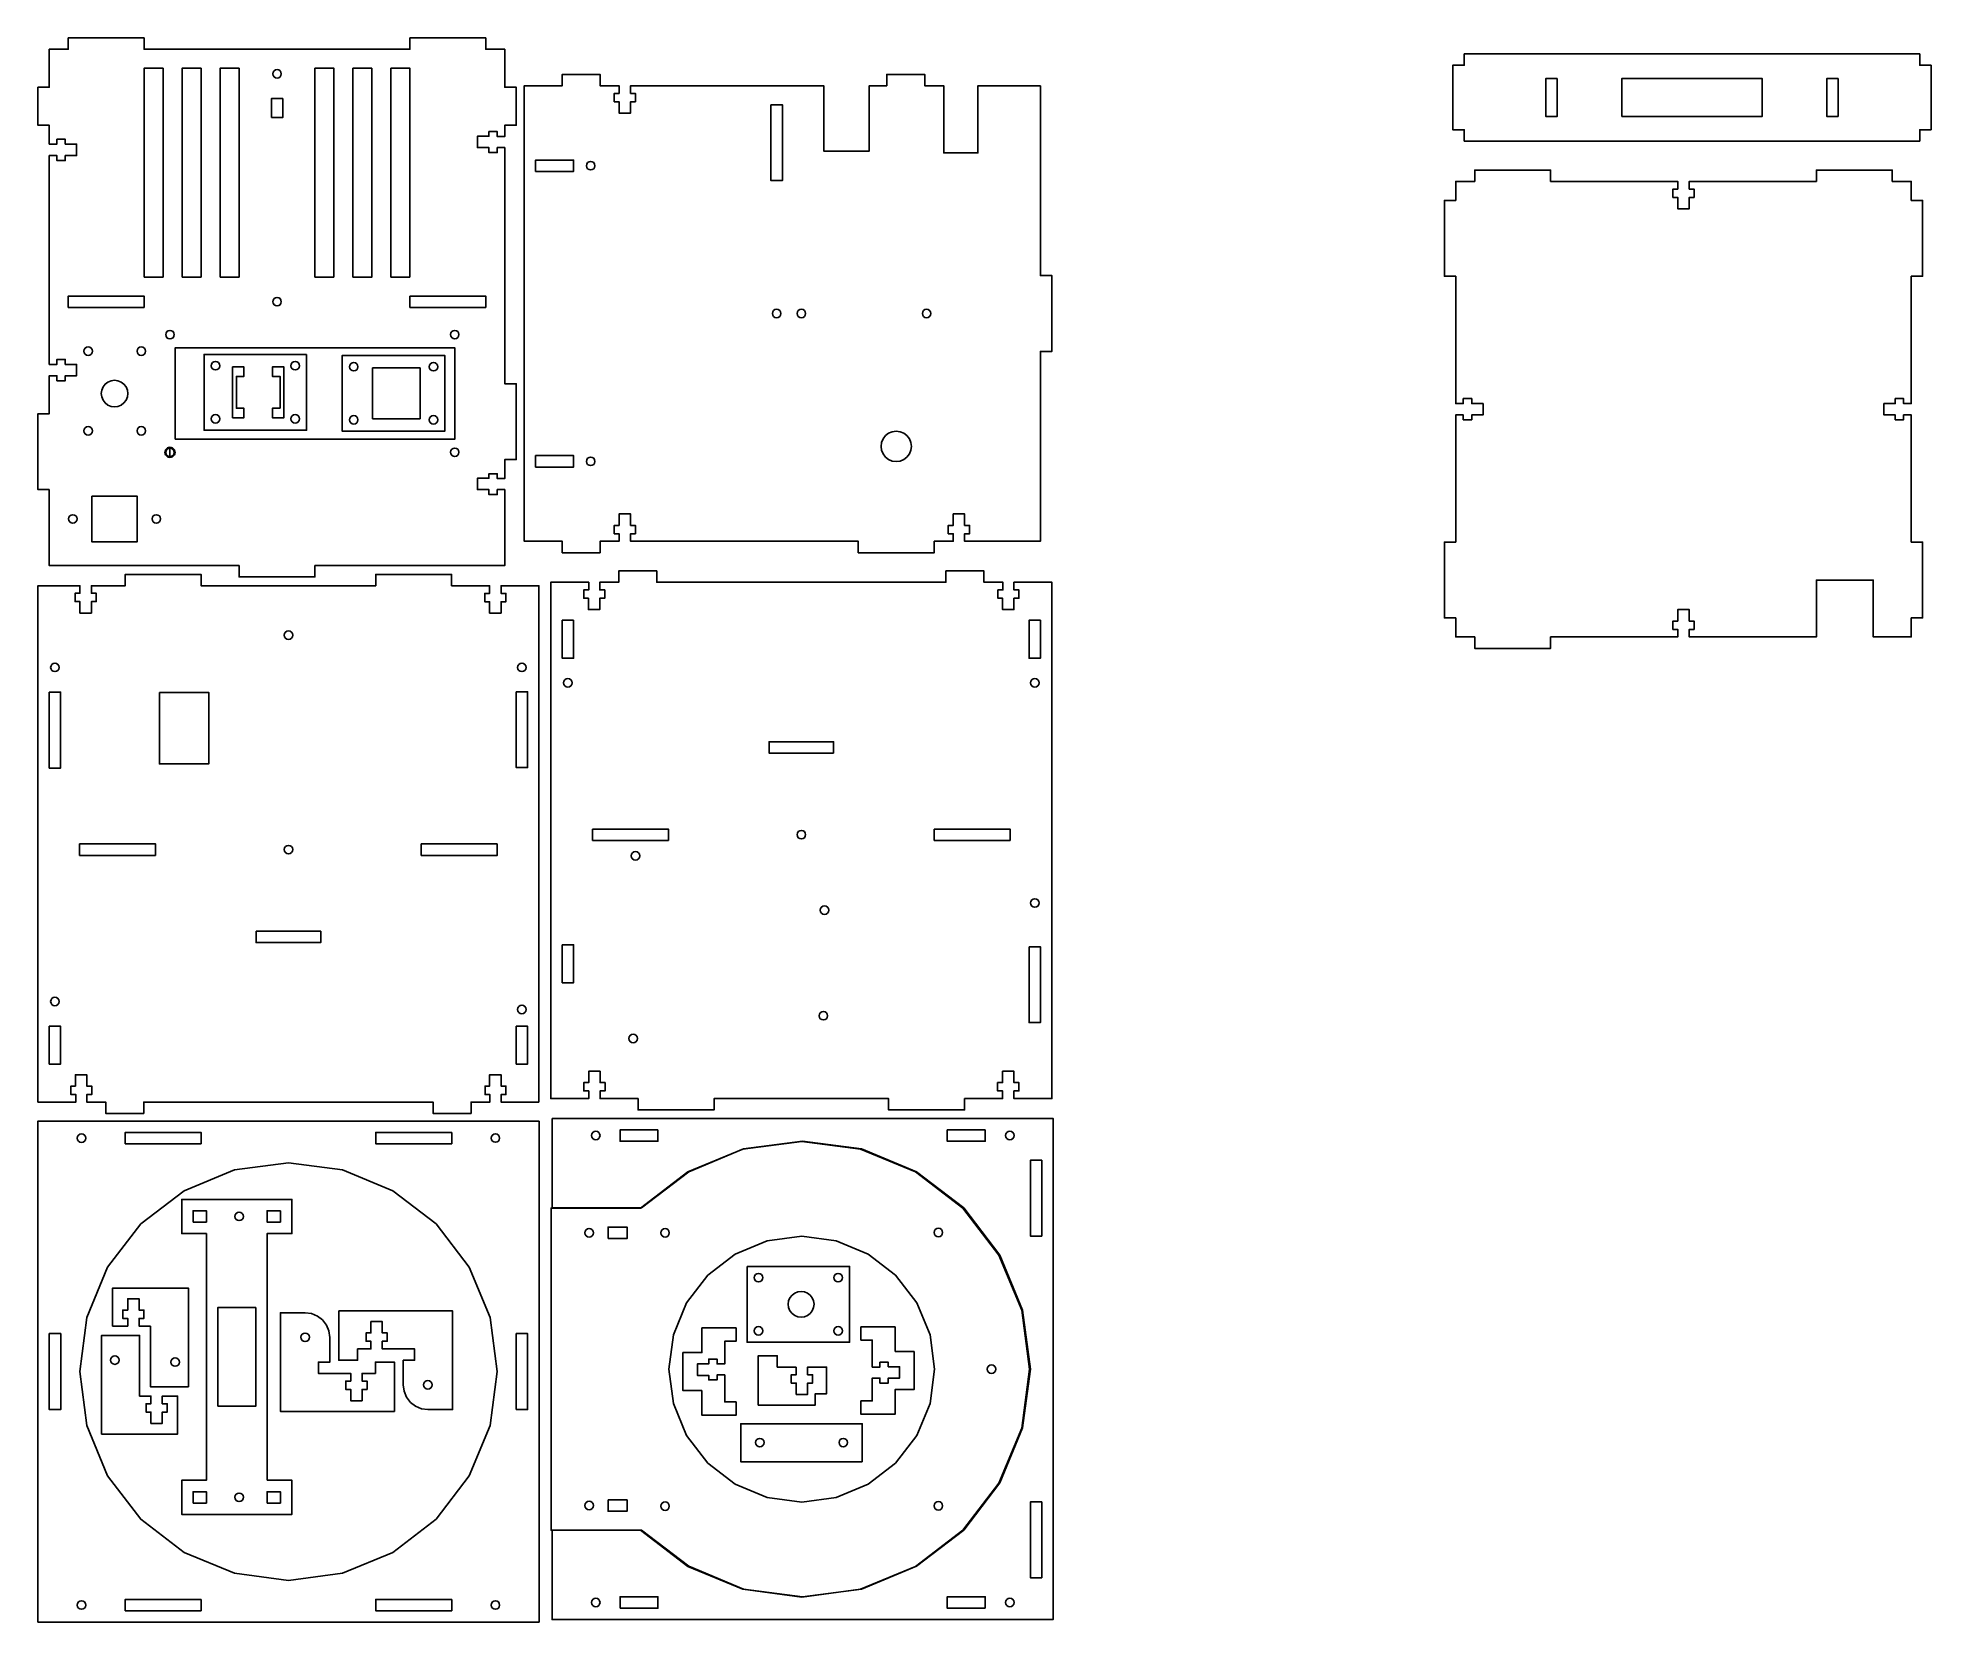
# Model space of a CAD drawing. Extents: x -98 to 567, y 274 to 830.
import ezdxf

# ---------------------------------------------------------------- set-up
doc = ezdxf.new("R2010")
doc.units = 0
doc.layers.add('CAMADA_1', color=10, linetype='CONTINUOUS')

msp = doc.modelspace()

# ---------------------------------------------------------------- linework, layer by layer
at = {"layer": 'CAMADA_1', "color": 5, "linetype": 'Continuous'}
msp.add_line((-51.35, 686.18), (-51.35, 682.58), dxfattribs=at)
at = {"layer": 'CAMADA_1', "color": 5}
for points in [[(-93.76, 671.29), (-93.76, 644.62), (-27.09, 644.62), (-27.09, 640.62), (-0.42, 640.62), (-0.42, 644.62), (66.25, 644.62), (66.25, 671.29), (63.58, 671.29), (63.58, 669.56), (60.65, 669.56), (60.65, 671.29), (56.65, 671.29), (56.65, 675.29), (60.65, 675.29), (60.65, 676.89), (63.58, 676.89), (63.58, 675.16), (66.25, 675.16), (66.25, 681.82), (70.25, 681.82), (70.25, 708.49), (66.25, 708.49), (66.25, 791.43), (63.58, 791.43), (63.58, 789.69), (60.65, 789.69), (60.65, 791.43), (56.65, 791.43), (56.65, 795.43), (60.65, 795.43), (60.65, 797.03), (63.58, 797.03), (63.58, 795.29), (66.25, 795.29), (66.25, 799.29), (70.25, 799.29), (70.25, 812.63), (66.25, 812.63), (66.25, 825.96), (59.58, 825.96), (59.58, 829.96), (32.91, 829.96), (32.91, 825.96), (-60.42, 825.96), (-60.42, 829.96), (-87.09, 829.96), (-87.09, 825.96), (-93.76, 825.96), (-93.76, 812.63), (-97.76, 812.63), (-97.76, 799.29), (-93.76, 799.29), (-93.76, 792.63), (-91.09, 792.63), (-91.09, 794.36), (-88.16, 794.36), (-88.16, 792.63), (-84.16, 792.63), (-84.16, 788.63), (-88.16, 788.63), (-88.16, 786.89), (-91.09, 786.89), (-91.09, 788.63), (-93.76, 788.63), (-93.76, 715.29), (-91.09, 715.29), (-91.09, 717.02), (-88.16, 717.02), (-88.16, 715.29), (-84.16, 715.29), (-84.16, 711.29), (-88.16, 711.29), (-88.16, 709.56), (-91.09, 709.56), (-91.09, 711.29), (-93.76, 711.29), (-93.76, 697.96), (-97.76, 697.96), (-97.76, 671.29)], [(-60.42, 745.96), (-60.42, 819.29), (-53.75, 819.29), (-53.75, 745.96)], [(-47.09, 745.96), (-47.09, 819.29), (-40.42, 819.29), (-40.42, 745.96)], [(-33.75, 745.96), (-33.75, 819.29), (-27.09, 819.29), (-27.09, 745.96)], [(6.25, 745.96), (-0.42, 745.96), (-0.42, 819.29), (6.25, 819.29)], [(19.58, 819.29), (19.58, 745.96), (12.91, 745.96), (12.91, 819.29)], [(32.91, 745.96), (26.25, 745.96), (26.25, 819.29), (32.91, 819.29)], [(567.24, 797.69), (567.24, 820.35), (563.24, 820.35), (563.24, 824.35), (403.24, 824.35), (403.24, 820.35), (399.24, 820.35), (399.24, 797.69), (403.24, 797.69), (403.24, 793.69), (563.24, 793.69), (563.24, 797.69)], [(254.41, 813.15), (232.41, 813.15), (232.41, 789.55), (220.41, 789.55), (220.41, 813.15), (213.74, 813.15), (213.74, 817.15), (200.41, 817.15), (200.41, 813.15), (194.28, 813.15), (194.28, 790.21), (178.28, 790.21), (178.28, 813.15), (110.41, 813.15), (110.41, 810.48), (112.14, 810.48), (112.14, 807.55), (110.41, 807.55), (110.41, 803.55), (106.41, 803.55), (106.41, 807.55), (104.67, 807.55), (104.67, 810.48), (106.41, 810.48), (106.41, 813.15), (99.74, 813.15), (99.74, 817.15), (86.41, 817.15), (86.41, 813.15), (73.07, 813.15), (73.07, 653.14), (86.41, 653.14), (86.41, 649.14), (99.74, 649.14), (99.74, 653.14), (106.41, 653.14), (106.41, 655.81), (104.67, 655.81), (104.67, 658.74), (106.41, 658.74), (106.41, 662.74), (110.41, 662.74), (110.41, 658.74), (112.14, 658.74), (112.14, 655.81), (110.41, 655.81), (110.41, 653.14), (190.41, 653.14), (190.41, 649.14), (217.08, 649.14), (217.08, 653.14), (223.74, 653.14), (223.74, 655.81), (222.01, 655.81), (222.01, 658.74), (223.74, 658.74), (223.74, 662.74), (227.74, 662.74), (227.74, 658.74), (229.48, 658.74), (229.48, 655.81), (227.74, 655.81), (227.74, 653.14), (254.41, 653.14), (254.41, 719.81), (258.41, 719.81), (258.41, 746.48), (254.41, 746.48)], [(435.9, 815.69), (435.9, 802.35), (431.9, 802.35), (431.9, 809.02), (431.9, 815.69)], [(458.57, 802.35), (458.57, 815.69), (507.91, 815.69), (507.91, 802.35)], [(534.57, 802.35), (530.57, 802.35), (530.57, 815.69), (534.57, 815.69)], [(-15.75, 801.96), (-15.75, 808.63), (-13.75, 808.63), (-11.75, 808.63), (-11.75, 801.96)], [(159.74, 806.48), (163.74, 806.48), (163.74, 779.81), (159.74, 779.81)], [(77.07, 783.05), (77.07, 787.05), (90.41, 787.05), (90.41, 783.05)], [(433.59, 619.54), (478.26, 619.54), (478.26, 622.21), (476.52, 622.21), (476.52, 625.14), (478.26, 625.14), (478.26, 629.14), (482.26, 629.14), (482.26, 625.14), (483.99, 625.14), (483.99, 622.21), (482.26, 622.21), (482.26, 619.54), (526.93, 619.54), (526.93, 639.54), (546.93, 639.54), (546.93, 619.54), (560.26, 619.54), (560.26, 626.21), (564.26, 626.21), (564.26, 652.88), (560.26, 652.88), (560.26, 697.54), (557.59, 697.54), (557.59, 695.81), (554.66, 695.81), (554.66, 697.54), (550.66, 697.54), (550.66, 701.54), (554.66, 701.54), (554.66, 703.28), (557.59, 703.28), (557.59, 701.54), (560.26, 701.54), (560.26, 746.21), (564.26, 746.21), (564.26, 772.88), (560.26, 772.88), (560.26, 779.55), (553.59, 779.55), (553.59, 783.55), (526.93, 783.55), (526.93, 779.55), (482.26, 779.55), (482.26, 776.88), (483.99, 776.88), (483.99, 773.95), (482.26, 773.95), (482.26, 769.95), (478.26, 769.95), (478.26, 773.95), (476.52, 773.95), (476.52, 776.88), (478.26, 776.88), (478.26, 779.55), (433.59, 779.55), (433.59, 783.55), (406.92, 783.55), (406.92, 779.55), (400.26, 779.55), (400.26, 772.88), (396.26, 772.88), (396.26, 746.21), (400.26, 746.21), (400.26, 701.54), (402.92, 701.54), (402.92, 703.28), (405.86, 703.28), (405.86, 701.54), (409.86, 701.54), (409.86, 697.54), (405.86, 697.54), (405.86, 695.81), (402.92, 695.81), (402.92, 697.54), (400.26, 697.54), (400.26, 652.88), (396.26, 652.88), (396.26, 626.21), (400.26, 626.21), (400.26, 619.54), (406.92, 619.54), (406.92, 615.54), (433.59, 615.54)], [(-60.42, 735.29), (-87.09, 735.29), (-87.09, 739.29), (-60.42, 739.29)], [(32.91, 739.29), (59.58, 739.29), (59.58, 735.29), (32.91, 735.29)], [(-49.49, 688.98), (-49.49, 721.12), (48.65, 721.12), (48.65, 688.98)], [(-3.36, 718.81), (-39.36, 718.81), (-39.36, 692.15), (-3.36, 692.15)], [(13.18, 718.46), (9.18, 718.46), (9.18, 714.46), (9.18, 691.79), (45.18, 691.79), (45.18, 718.46)], [(-29.36, 714.41), (-25.36, 714.41), (-25.36, 711.08), (-28.02, 711.08), (-28.02, 699.88), (-25.36, 699.88), (-25.36, 696.55), (-29.36, 696.55)], [(-12.69, 699.88), (-12.69, 711.08), (-15.36, 711.08), (-15.36, 714.41), (-11.36, 714.41), (-11.36, 696.55), (-15.36, 696.55), (-15.36, 699.88)], [(19.84, 696.19), (19.84, 714.06), (36.51, 714.06), (36.51, 696.19)], [(-66.31, 706.26), (-66.16, 705.05), (-66.31, 703.84), (-66.78, 702.72), (-67.52, 701.75), (-68.49, 701.01), (-69.61, 700.54), (-70.82, 700.38), (-72.03, 700.54), (-73.16, 701.01), (-74.12, 701.75), (-74.86, 702.72), (-75.33, 703.84), (-75.49, 705.05), (-75.33, 706.26), (-74.86, 707.38), (-74.12, 708.35), (-73.16, 709.09), (-72.03, 709.56), (-70.82, 709.72), (-69.61, 709.56), (-68.49, 709.09), (-67.52, 708.35), (-66.78, 707.38)], [(205.12, 681.33), (203.74, 681.14), (202.36, 681.33), (201.08, 681.86), (199.97, 682.71), (199.12, 683.81), (198.59, 685.1), (198.41, 686.48), (198.59, 687.86), (199.12, 689.14), (199.97, 690.25), (201.08, 691.1), (202.36, 691.63), (203.74, 691.81), (205.12, 691.63), (206.41, 691.1), (207.51, 690.25), (208.36, 689.14), (208.89, 687.86), (209.08, 686.48), (208.89, 685.1), (208.36, 683.81), (207.51, 682.71), (206.41, 681.86)], [(-53.09, 683.92), (-53.15, 684.38), (-53.09, 684.85), (-52.91, 685.28), (-52.63, 685.66), (-52.25, 685.94), (-51.82, 686.12), (-51.35, 686.18), (-50.89, 686.12), (-50.45, 685.94), (-50.08, 685.66), (-49.8, 685.28), (-49.62, 684.85), (-49.55, 684.38), (-49.62, 683.92), (-49.8, 683.48), (-50.08, 683.11), (-50.45, 682.82), (-50.89, 682.65), (-51.35, 682.58), (-51.82, 682.65), (-52.25, 682.82), (-52.63, 683.11), (-52.91, 683.48)], [(77.07, 683.24), (90.41, 683.24), (90.41, 679.24), (77.07, 679.24)], [(-78.82, 668.98), (-62.82, 668.98), (-62.82, 652.98), (-78.82, 652.98)], [(78.25, 456.18), (78.25, 637.52), (64.92, 637.52), (64.92, 634.85), (66.65, 634.85), (66.65, 631.92), (64.92, 631.92), (64.92, 627.92), (60.92, 627.92), (60.92, 631.92), (59.18, 631.92), (59.18, 634.85), (60.92, 634.85), (60.92, 637.52), (47.58, 637.52), (47.58, 641.52), (20.91, 641.52), (20.91, 637.52), (-40.42, 637.52), (-40.42, 641.52), (-67.09, 641.52), (-67.09, 637.52), (-78.96, 637.52), (-78.96, 634.89), (-77.23, 634.89), (-77.23, 631.96), (-78.96, 631.96), (-78.96, 627.96), (-82.96, 627.96), (-82.96, 631.96), (-84.7, 631.96), (-84.7, 634.89), (-82.96, 634.89), (-82.96, 637.56), (-97.76, 637.56), (-97.76, 456.18), (-84.42, 456.18), (-84.42, 458.85), (-86.16, 458.85), (-86.16, 461.78), (-84.56, 461.78), (-84.56, 465.78), (-80.56, 465.78), (-80.56, 461.78), (-78.82, 461.78), (-78.82, 458.85), (-80.56, 458.85), (-80.56, 456.18), (-73.89, 456.18), (-73.89, 452.18), (-60.56, 452.18), (-60.56, 456.18), (41.05, 456.18), (41.05, 452.18), (54.38, 452.18), (54.38, 456.18), (61.05, 456.18), (61.05, 458.85), (59.32, 458.85), (59.32, 461.78), (60.92, 461.78), (60.92, 465.78), (64.92, 465.78), (64.92, 461.78), (66.65, 461.78), (66.65, 458.85), (64.92, 458.85), (64.92, 456.18)], [(245.08, 460.09), (245.08, 457.42), (258.41, 457.42), (258.41, 638.76), (245.08, 638.76), (245.08, 636.09), (246.81, 636.09), (246.81, 633.16), (245.08, 633.16), (245.08, 629.16), (241.08, 629.16), (241.08, 633.16), (239.48, 633.16), (239.48, 636.09), (241.21, 636.09), (241.21, 638.76), (234.54, 638.76), (234.54, 642.76), (221.21, 642.76), (221.21, 638.76), (119.61, 638.76), (119.61, 642.76), (106.27, 642.76), (106.27, 638.76), (99.61, 638.76), (99.61, 636.09), (101.34, 636.09), (101.34, 633.16), (99.61, 633.16), (99.61, 629.16), (95.61, 629.16), (95.61, 633.16), (94.01, 633.16), (94.01, 636.09), (95.74, 636.09), (95.74, 638.76), (82.41, 638.76), (82.41, 457.42), (95.74, 457.42), (95.74, 460.09), (94.01, 460.09), (94.01, 463.02), (95.74, 463.02), (95.74, 467.02), (99.74, 467.02), (99.74, 463.02), (101.47, 463.02), (101.47, 460.09), (99.74, 460.09), (99.74, 457.42), (113.07, 457.42), (113.07, 453.42), (139.74, 453.42), (139.74, 457.42), (201.08, 457.42), (201.08, 453.42), (227.74, 453.42), (227.74, 457.42), (241.08, 457.42), (241.08, 460.09), (239.34, 460.09), (239.34, 463.02), (241.08, 463.02), (241.08, 467.02), (245.08, 467.02), (245.08, 463.02), (246.81, 463.02), (246.81, 460.09)], [(90.41, 625.43), (90.41, 612.09), (86.41, 612.09), (86.41, 625.43)], [(254.41, 625.43), (254.41, 612.09), (250.41, 612.09), (250.41, 625.43)], [(-93.76, 600.18), (-89.76, 600.18), (-89.76, 573.52), (-93.76, 573.52)], [(-55.09, 600.05), (-37.75, 600.05), (-37.75, 574.98), (-55.09, 574.98)], [(70.25, 600.32), (74.25, 600.32), (74.25, 573.65), (70.25, 573.65)], [(181.74, 578.76), (159.07, 578.76), (159.07, 582.76), (181.74, 582.76)], [(97.07, 552.09), (123.74, 552.09), (123.74, 548.09), (97.07, 548.09)], [(217.08, 552.09), (243.74, 552.09), (243.74, 548.09), (217.08, 548.09)], [(-56.42, 542.85), (-83.09, 542.85), (-83.09, 546.85), (-56.42, 546.85)], [(63.58, 546.85), (63.58, 542.85), (36.91, 542.85), (36.91, 546.85)], [(-21.09, 516.18), (1.58, 516.18), (1.58, 512.18), (-21.09, 512.18)], [(86.41, 511.42), (90.41, 511.42), (90.41, 498.09), (86.41, 498.09)], [(250.41, 510.76), (254.41, 510.76), (254.41, 484.09), (250.41, 484.09)], [(-93.76, 482.85), (-89.76, 482.85), (-89.76, 469.51), (-93.76, 469.51)], [(70.25, 482.85), (74.25, 482.85), (74.25, 469.51), (70.25, 469.51)], [(78.27, 449.54), (-97.74, 449.54), (-97.74, 273.54), (78.27, 273.54)], [(82.86, 450.44), (82.86, 419), (114.29, 419), (130.86, 431.72), (150.15, 439.71), (170.86, 442.44), (191.56, 439.71), (210.86, 431.72), (227.43, 419), (240.14, 402.43), (248.13, 383.14), (250.86, 362.43), (248.13, 341.73), (240.14, 322.43), (227.43, 305.86), (210.86, 293.15), (191.56, 285.16), (170.86, 282.43), (150.15, 285.16), (130.86, 293.15), (114.29, 305.86), (82.86, 305.86), (82.86, 274.43), (258.86, 274.43), (258.86, 450.44)], [(120.06, 446.44), (120.06, 442.44), (106.72, 442.44), (106.72, 446.44)], [(234.99, 446.44), (234.99, 442.44), (221.66, 442.44), (221.66, 446.44)], [(-40.4, 441.54), (-67.07, 441.54), (-67.07, 445.54), (-40.4, 445.54)], [(47.6, 445.54), (47.6, 441.54), (20.93, 441.54), (20.93, 445.54)], [(247.81, 341.66), (250.53, 362.37), (247.81, 383.07), (239.82, 402.37), (227.1, 418.94), (210.53, 431.65), (191.24, 439.64), (170.53, 442.37), (149.83, 439.64), (130.53, 431.65), (113.96, 418.94), (82.53, 418.94), (82.53, 305.8), (113.96, 305.8), (130.53, 293.08), (149.83, 285.09), (170.53, 282.36), (191.24, 285.09), (210.53, 293.08), (227.1, 305.8), (239.82, 322.37)], [(9.25, 290.7), (-9.73, 288.2), (-28.71, 290.7), (-46.4, 298.03), (-61.59, 309.68), (-73.24, 324.87), (-80.57, 342.56), (-83.07, 361.54), (-80.57, 380.52), (-73.24, 398.21), (-61.59, 413.4), (-46.4, 425.05), (-28.71, 432.38), (-9.73, 434.87), (9.25, 432.38), (26.93, 425.05), (42.12, 413.4), (53.78, 398.21), (61.1, 380.52), (63.6, 361.54), (61.1, 342.56), (53.78, 324.87), (42.12, 309.68), (26.93, 298.03)], [(254.86, 409.1), (250.86, 409.1), (250.86, 435.77), (254.86, 435.77)], [(-17.22, 323.35), (-17.22, 410.02), (-8.55, 410.02), (-8.55, 422.02), (-47.22, 422.02), (-47.22, 410.02), (-38.55, 410.02), (-38.55, 323.35), (-47.22, 323.35), (-47.22, 311.35), (-8.55, 311.35), (-8.55, 323.35)], [(-43.22, 414.02), (-43.22, 418.02), (-38.55, 418.02), (-38.55, 414.02)], [(-12.55, 418.02), (-12.55, 414.02), (-17.22, 414.02), (-17.22, 418.02)], [(102.53, 408.27), (102.53, 412.27), (109.2, 412.27), (109.2, 408.27)], [(203.53, 395.37), (210.95, 385.7), (215.61, 374.45), (217.2, 362.37), (215.61, 350.29), (210.95, 339.03), (203.53, 329.37), (193.87, 321.95), (182.61, 317.29), (170.53, 315.7), (158.45, 317.29), (147.2, 321.95), (137.53, 329.37), (130.12, 339.03), (125.45, 350.29), (123.86, 362.37), (125.45, 374.45), (130.12, 385.7), (137.53, 395.37), (147.2, 402.78), (158.45, 407.45), (170.53, 409.04), (182.61, 407.45), (193.87, 402.78)], [(151.33, 398.5), (151.33, 371.83), (187.33, 371.83), (187.33, 398.5)], [(-58.21, 377.54), (-58.21, 356.2), (-44.88, 356.2), (-44.88, 390.87), (-71.54, 390.87), (-71.54, 377.54), (-66.21, 377.54), (-66.21, 380.2), (-67.94, 380.2), (-67.94, 383.14), (-66.21, 383.14), (-66.21, 387.14), (-62.21, 387.14), (-62.21, 383.14), (-60.48, 383.14), (-60.48, 380.2), (-62.21, 380.2), (-62.21, 377.54)], [(169.16, 389.55), (170.33, 389.7), (171.51, 389.55), (172.6, 389.09), (173.54, 388.37), (174.26, 387.44), (174.71, 386.34), (174.87, 385.17), (174.71, 384), (174.26, 382.9), (173.54, 381.96), (172.6, 381.24), (171.51, 380.79), (170.33, 380.63), (169.16, 380.79), (168.07, 381.24), (167.13, 381.96), (166.41, 382.9), (165.95, 384), (165.8, 385.17), (165.95, 386.34), (166.41, 387.44), (167.13, 388.37), (168.07, 389.09)], [(-34.55, 349.35), (-34.55, 384.02), (-21.22, 384.02), (-21.22, 349.35)], [(27.46, 347.55), (27.46, 364.88), (20.8, 364.88), (20.8, 360.88), (16.13, 360.88), (16.13, 358.22), (17.86, 358.22), (17.86, 355.28), (16.13, 355.28), (16.13, 351.28), (12.13, 351.28), (12.13, 355.28), (10.4, 355.28), (10.4, 358.22), (12.13, 358.22), (12.13, 360.88), (0.8, 360.88), (0.8, 364.88), (4.8, 364.88), (4.8, 373.55), (4.5, 375.79), (3.63, 377.88), (2.26, 379.68), (0.46, 381.05), (-1.63, 381.92), (-3.87, 382.22), (-12.54, 382.22), (-12.54, 347.55)], [(7.9, 382.85), (7.9, 365.52), (14.56, 365.52), (14.56, 369.52), (19.23, 369.52), (19.23, 372.18), (17.5, 372.18), (17.5, 375.12), (19.23, 375.12), (19.23, 379.12), (23.23, 379.12), (23.23, 375.12), (24.96, 375.12), (24.96, 372.18), (23.23, 372.18), (23.23, 369.52), (34.56, 369.52), (34.56, 365.52), (30.56, 365.52), (30.56, 356.85), (30.86, 354.61), (31.72, 352.52), (33.1, 350.72), (34.9, 349.34), (36.99, 348.48), (39.23, 348.18), (47.9, 348.18), (47.9, 382.85)], [(-93.74, 374.87), (-89.74, 374.87), (-89.74, 348.21), (-93.74, 348.21)], [(-62.04, 352.9), (-62.04, 374.23), (-75.38, 374.23), (-75.38, 339.56), (-48.71, 339.56), (-48.71, 352.9), (-54.04, 352.9), (-54.04, 350.23), (-52.31, 350.23), (-52.31, 347.3), (-54.04, 347.3), (-54.04, 343.3), (-58.04, 343.3), (-58.04, 347.3), (-59.77, 347.3), (-59.77, 350.23), (-58.04, 350.23), (-58.04, 352.9)], [(70.27, 348.21), (70.27, 374.87), (74.27, 374.87), (74.27, 348.21)], [(135.51, 354.88), (135.51, 346.21), (147.51, 346.21), (147.51, 350.88), (143.51, 350.88), (143.51, 360.34), (140.84, 360.34), (140.84, 358.61), (137.91, 358.61), (137.91, 360.21), (133.91, 360.21), (133.91, 364.21), (137.91, 364.21), (137.91, 365.94), (140.84, 365.94), (140.84, 364.21), (143.51, 364.21), (143.51, 372.21), (147.51, 372.21), (147.51, 376.88), (135.51, 376.88), (135.51, 368.21), (128.84, 368.21), (128.84, 354.88)], [(203.33, 368.58), (203.33, 377.24), (191.33, 377.24), (191.33, 372.58), (195.33, 372.58), (195.33, 363.11), (197.99, 363.11), (197.99, 364.84), (200.93, 364.84), (200.93, 363.24), (204.93, 363.24), (204.93, 359.24), (200.93, 359.24), (200.93, 357.51), (197.99, 357.51), (197.99, 359.24), (195.33, 359.24), (195.33, 351.24), (191.33, 351.24), (191.33, 346.57), (203.33, 346.57), (203.33, 355.24), (209.99, 355.24), (209.99, 368.58)], [(168.61, 363.11), (161.94, 363.11), (161.94, 367.11), (155.27, 367.11), (155.27, 349.77), (175.27, 349.77), (175.27, 353.77), (179.27, 353.77), (179.27, 363.11), (172.61, 363.11), (172.61, 360.44), (174.34, 360.44), (174.34, 357.51), (172.61, 357.51), (172.61, 353.51), (168.61, 353.51), (168.61, 357.51), (166.87, 357.51), (166.87, 360.44), (168.61, 360.44)], [(191.81, 329.89), (191.81, 343.23), (149.14, 343.23), (149.14, 329.89)], [(-43.22, 315.35), (-43.22, 319.35), (-38.55, 319.35), (-38.55, 315.35)], [(-17.22, 315.35), (-17.22, 319.35), (-12.55, 319.35), (-12.55, 315.35)], [(102.53, 316.46), (109.2, 316.46), (109.2, 312.46), (102.53, 312.46)], [(254.86, 315.76), (254.86, 289.1), (250.86, 289.1), (250.86, 315.76)], [(-40.4, 281.54), (-40.4, 277.54), (-67.07, 277.54), (-67.07, 281.54)], [(47.6, 281.54), (47.6, 277.54), (20.93, 277.54), (20.93, 281.54)], [(106.72, 278.43), (106.72, 282.43), (120.06, 282.43), (120.06, 278.43)], [(234.99, 278.43), (221.66, 278.43), (221.66, 282.43), (234.99, 282.43)]]:
    msp.add_lwpolyline(points, close=True, dxfattribs=at)
at = {"layer": 'CAMADA_1', "color": 5, "linetype": 'Continuous'}
for centre in [(-13.75, 817.31), (96.41, 785.07), (-13.75, 737.31), (161.74, 733.16), (170.41, 733.16), (214.41, 733.16), (-51.35, 725.72), (48.65, 725.74), (-80.09, 719.94), (-61.42, 719.94), (-35.36, 714.83), (-7.36, 714.83), (13.18, 714.47), (41.18, 714.47), (-80.09, 691.93), (-61.42, 691.93), (-35.36, 696.16), (-7.36, 696.16), (13.18, 695.81), (41.18, 695.81), (-51.35, 684.38), (48.65, 684.4), (96.41, 681.23), (-85.49, 661), (-56.15, 661), (-9.75, 620.18), (-91.76, 608.87), (72.25, 608.87), (88.41, 603.44), (252.41, 603.44), (-9.75, 544.86), (170.41, 550.11), (112.14, 542.66), (252.41, 526.11), (178.54, 523.61), (-91.76, 491.53), (72.25, 488.73), (178.14, 486.52), (111.34, 478.52), (98.19, 444.45), (243.66, 444.45), (-82.4, 443.52), (62.94, 443.56), (-27.08, 416.04), (95.86, 410.29), (122.53, 410.28), (218.53, 410.37), (155.33, 394.52), (183.33, 394.52), (-3.87, 373.57), (155.33, 375.85), (183.33, 375.85), (-70.71, 365.58), (-49.54, 364.89), (237.2, 362.38), (39.23, 356.87), (155.81, 336.58), (185.14, 336.58), (-27.08, 317.37), (95.86, 314.48), (122.53, 314.27), (218.53, 314.37), (-82.4, 279.55), (62.94, 279.55), (98.19, 280.45), (243.66, 280.45)]:
    msp.add_circle(centre, 1.5, dxfattribs=at)

doc.saveas('drawing.dxf')
